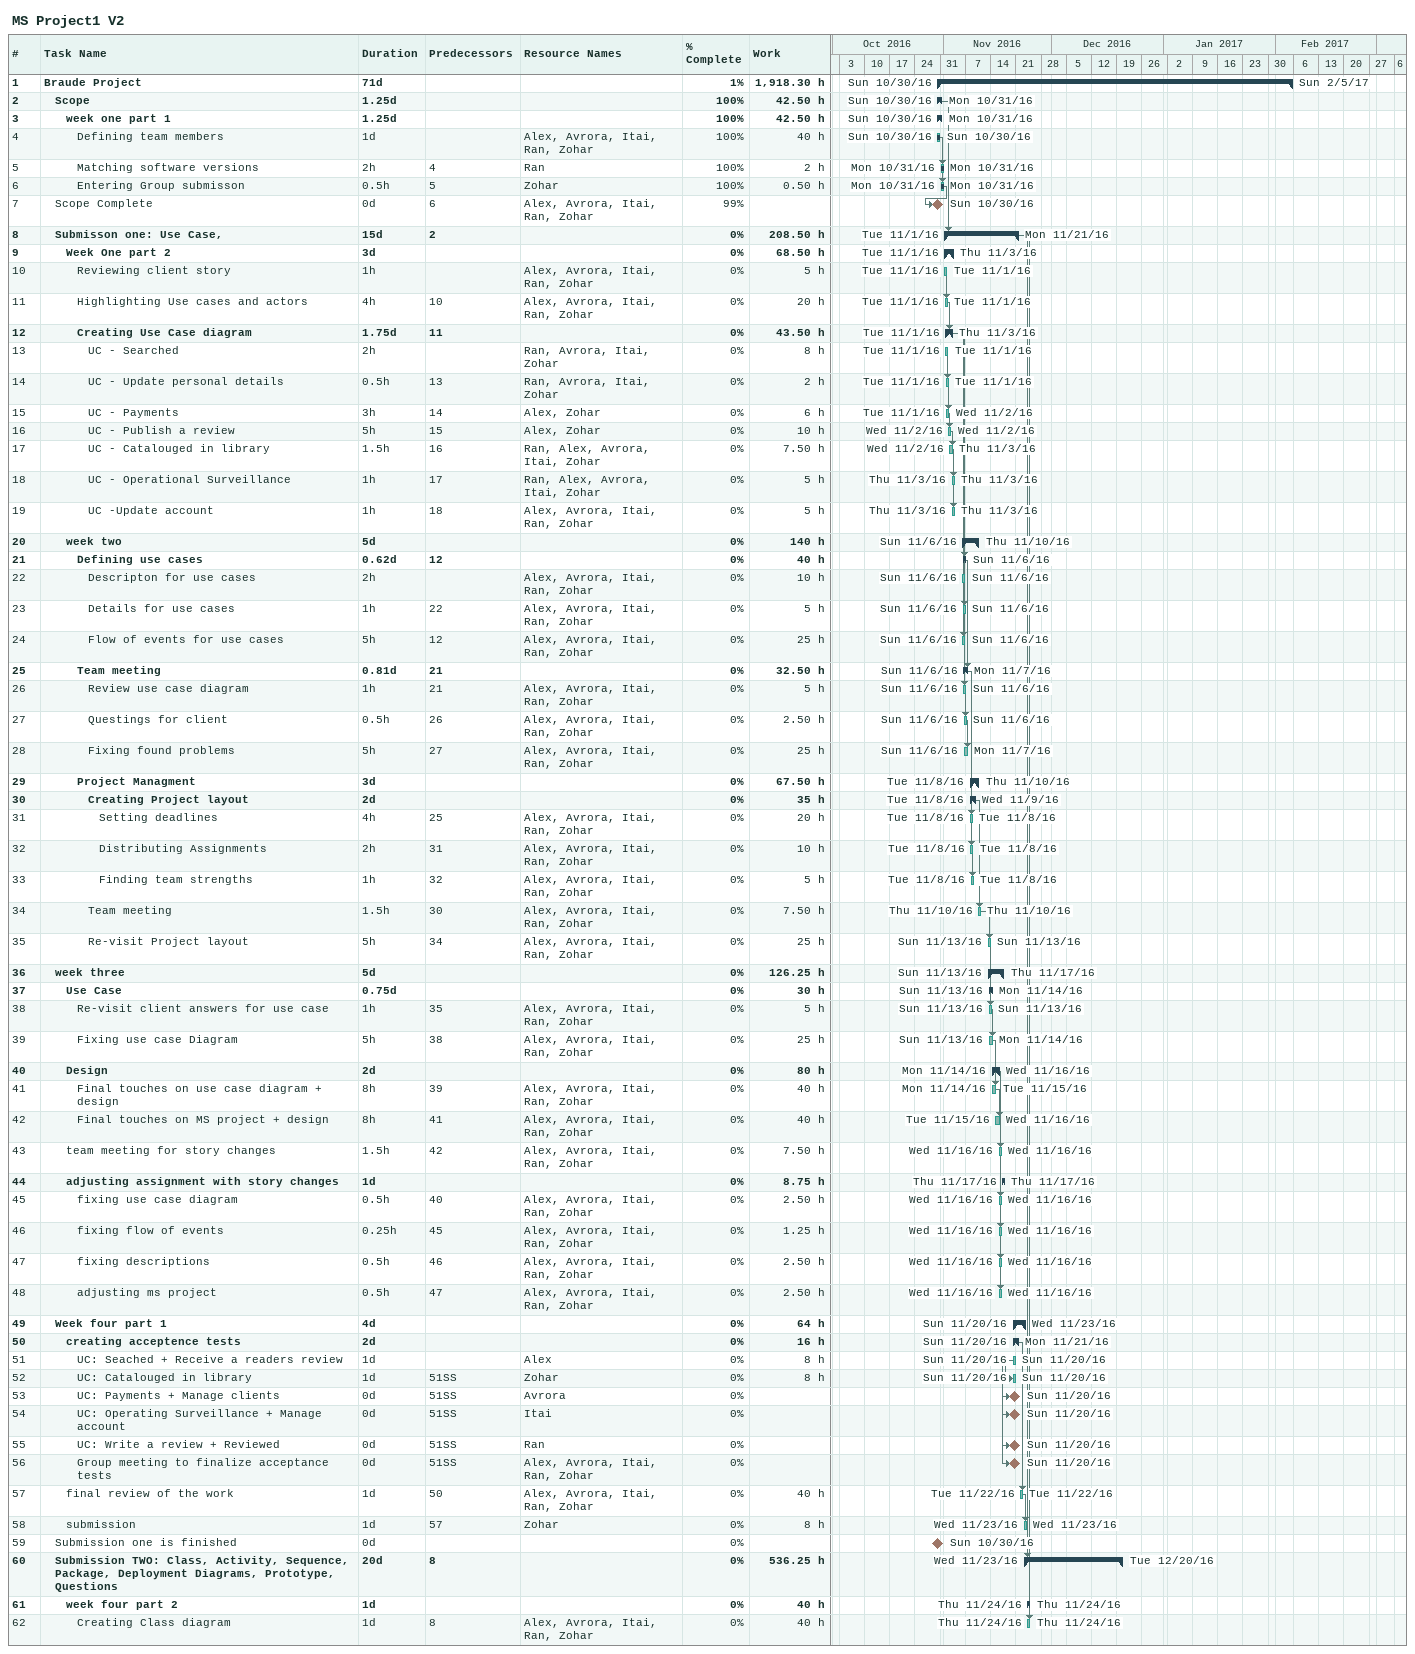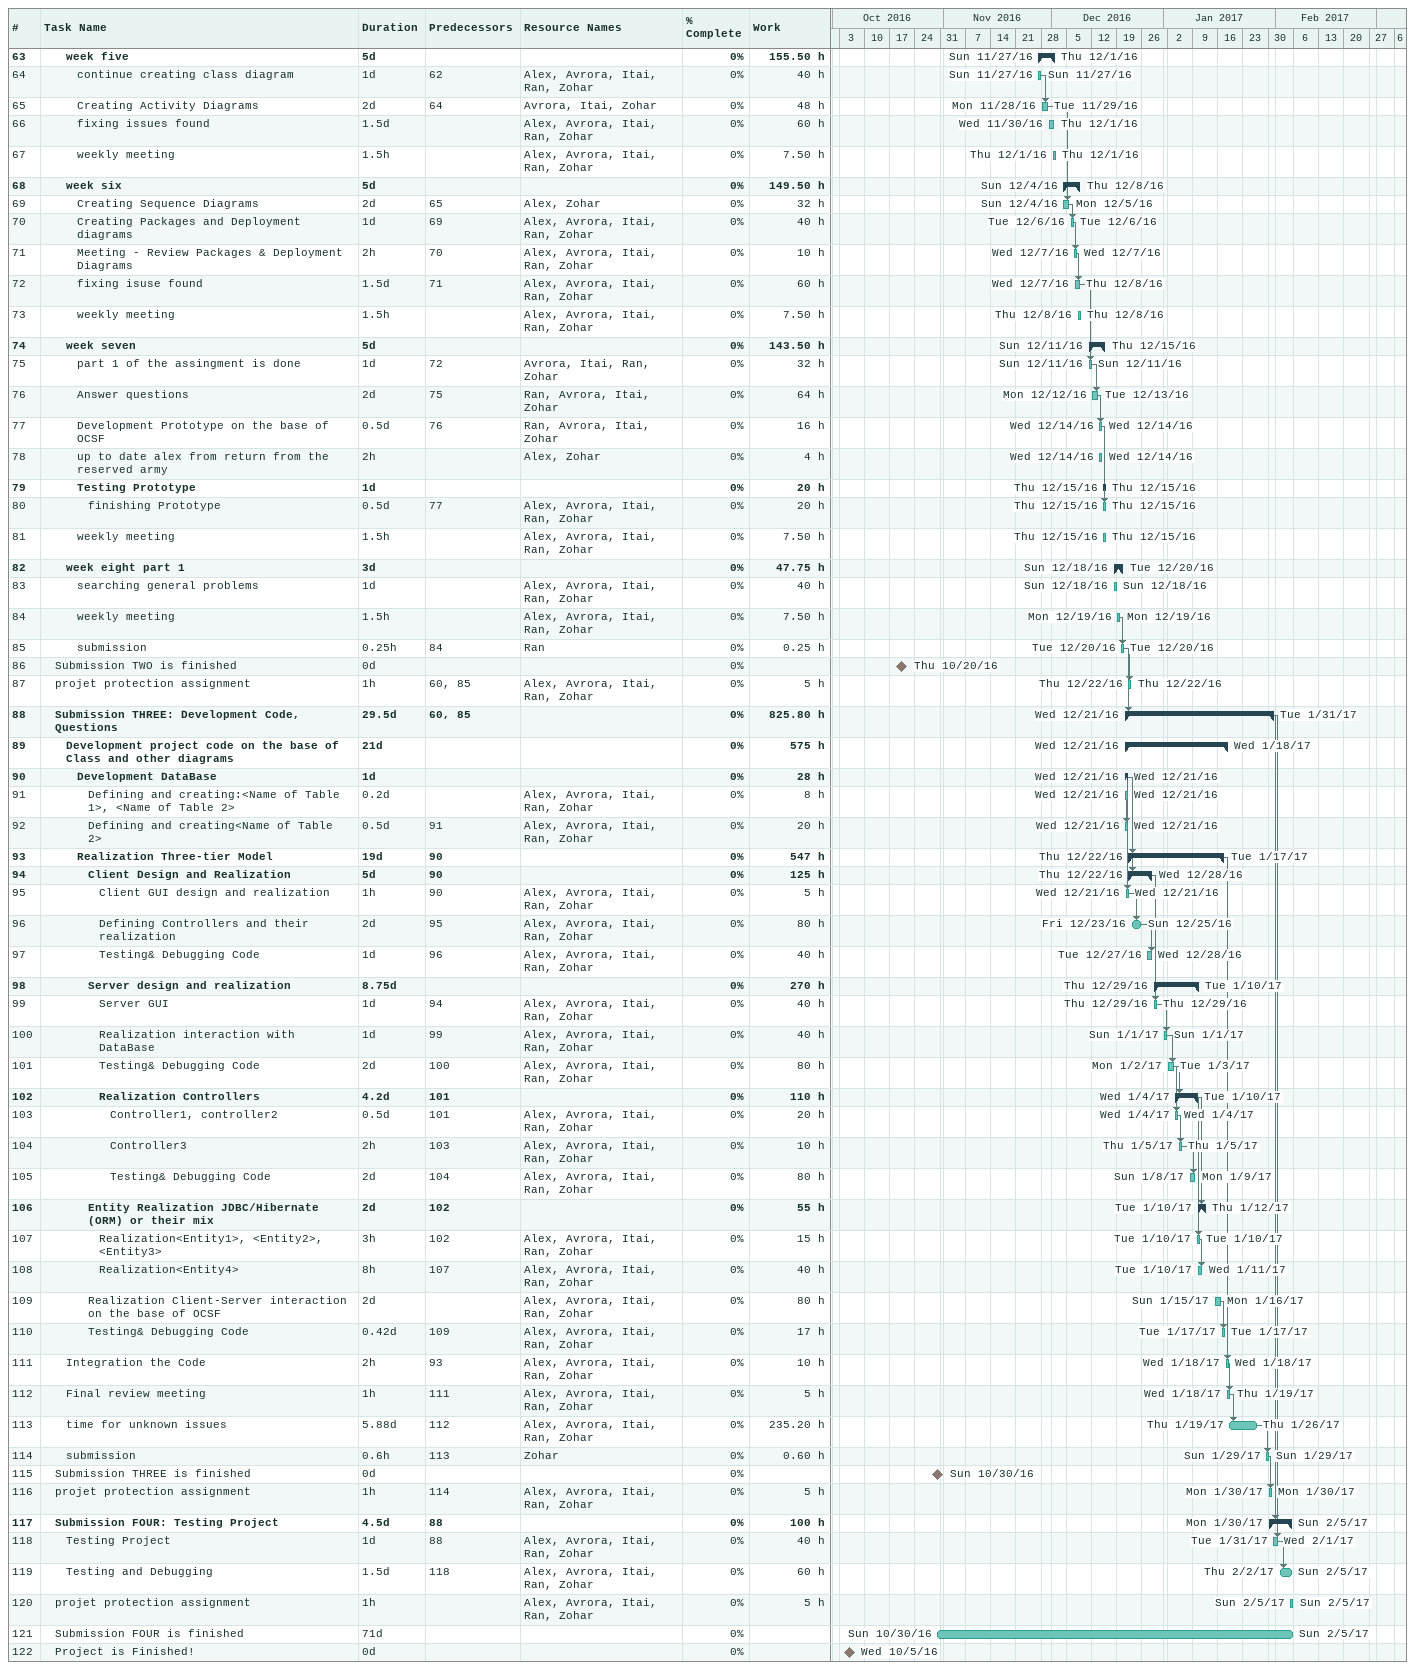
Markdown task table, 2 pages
MS Project1 V2

| ID | Level | Task | Duration | Start | Finish | Predecessors | Resources | % complete | Work (h) |
|---|---|---|---|---|---|---|---|---|---|
| 1 | 1 | **Braude Project** | 71d | 2016-10-30 | 2017-02-05 |  |  | 1 | 1918.30 |
| 2 | 2 | **Scope** | 1.25d | 2016-10-30 | 2016-10-31 |  |  | 100 | 42.50 |
| 3 | 3 | **week one part 1** | 1.25d | 2016-10-30 | 2016-10-31 |  |  | 100 | 42.50 |
| 4 | 4 | Defining team members | 1d | 2016-10-30 | 2016-10-30 |  | Alex, Avrora, Itai, Ran, Zohar | 100 | 40 |
| 5 | 4 | Matching software versions | 2h | 2016-10-31 | 2016-10-31 | 4 | Ran | 100 | 2 |
| 6 | 4 | Entering Group submisson | 0.5h | 2016-10-31 | 2016-10-31 | 5 | Zohar | 100 | 0.50 |
| 7 | 2 | Scope Complete | 0d | 2016-10-30 | 2016-10-30 | 6 | Alex, Avrora, Itai, Ran, Zohar | 99 |  |
| 8 | 2 | **Submisson one: Use Case,** | 15d | 2016-11-01 | 2016-11-21 | 2 |  | 0 | 208.50 |
| 9 | 3 | **Week One part 2** | 3d | 2016-11-01 | 2016-11-03 |  |  | 0 | 68.50 |
| 10 | 4 | Reviewing client story | 1h | 2016-11-01 | 2016-11-01 |  | Alex, Avrora, Itai, Ran, Zohar | 0 | 5 |
| 11 | 4 | Highlighting Use cases and actors | 4h | 2016-11-01 | 2016-11-01 | 10 | Alex, Avrora, Itai, Ran, Zohar | 0 | 20 |
| 12 | 4 | **Creating Use Case diagram** | 1.75d | 2016-11-01 | 2016-11-03 | 11 |  | 0 | 43.50 |
| 13 | 5 | UC - Searched | 2h | 2016-11-01 | 2016-11-01 |  | Ran, Avrora, Itai, Zohar | 0 | 8 |
| 14 | 5 | UC - Update personal details | 0.5h | 2016-11-01 | 2016-11-01 | 13 | Ran, Avrora, Itai, Zohar | 0 | 2 |
| 15 | 5 | UC - Payments | 3h | 2016-11-01 | 2016-11-02 | 14 | Alex, Zohar | 0 | 6 |
| 16 | 5 | UC - Publish a review | 5h | 2016-11-02 | 2016-11-02 | 15 | Alex, Zohar | 0 | 10 |
| 17 | 5 | UC - Catalouged in library | 1.5h | 2016-11-02 | 2016-11-03 | 16 | Ran, Alex, Avrora, Itai, Zohar | 0 | 7.50 |
| 18 | 5 | UC - Operational Surveillance | 1h | 2016-11-03 | 2016-11-03 | 17 | Ran, Alex, Avrora, Itai, Zohar | 0 | 5 |
| 19 | 5 | UC -Update account | 1h | 2016-11-03 | 2016-11-03 | 18 | Alex, Avrora, Itai, Ran, Zohar | 0 | 5 |
| 20 | 3 | **week two** | 5d | 2016-11-06 | 2016-11-10 |  |  | 0 | 140 |
| 21 | 4 | **Defining use cases** | 0.62d | 2016-11-06 | 2016-11-06 | 12 |  | 0 | 40 |
| 22 | 5 | Descripton for use cases | 2h | 2016-11-06 | 2016-11-06 |  | Alex, Avrora, Itai, Ran, Zohar | 0 | 10 |
| 23 | 5 | Details for use cases | 1h | 2016-11-06 | 2016-11-06 | 22 | Alex, Avrora, Itai, Ran, Zohar | 0 | 5 |
| 24 | 5 | Flow of events for use cases | 5h | 2016-11-06 | 2016-11-06 | 12 | Alex, Avrora, Itai, Ran, Zohar | 0 | 25 |
| 25 | 4 | **Team meeting** | 0.81d | 2016-11-06 | 2016-11-07 | 21 |  | 0 | 32.50 |
| 26 | 5 | Review use case diagram | 1h | 2016-11-06 | 2016-11-06 | 21 | Alex, Avrora, Itai, Ran, Zohar | 0 | 5 |
| 27 | 5 | Questings for client | 0.5h | 2016-11-06 | 2016-11-06 | 26 | Alex, Avrora, Itai, Ran, Zohar | 0 | 2.50 |
| 28 | 5 | Fixing found problems | 5h | 2016-11-06 | 2016-11-07 | 27 | Alex, Avrora, Itai, Ran, Zohar | 0 | 25 |
| 29 | 4 | **Project Managment** | 3d | 2016-11-08 | 2016-11-10 |  |  | 0 | 67.50 |
| 30 | 5 | **Creating Project layout** | 2d | 2016-11-08 | 2016-11-09 |  |  | 0 | 35 |
| 31 | 6 | Setting deadlines | 4h | 2016-11-08 | 2016-11-08 | 25 | Alex, Avrora, Itai, Ran, Zohar | 0 | 20 |
| 32 | 6 | Distributing Assignments | 2h | 2016-11-08 | 2016-11-08 | 31 | Alex, Avrora, Itai, Ran, Zohar | 0 | 10 |
| 33 | 6 | Finding team strengths | 1h | 2016-11-08 | 2016-11-08 | 32 | Alex, Avrora, Itai, Ran, Zohar | 0 | 5 |
| 34 | 5 | Team meeting | 1.5h | 2016-11-10 | 2016-11-10 | 30 | Alex, Avrora, Itai, Ran, Zohar | 0 | 7.50 |
| 35 | 5 | Re-visit Project layout | 5h | 2016-11-13 | 2016-11-13 | 34 | Alex, Avrora, Itai, Ran, Zohar | 0 | 25 |
| 36 | 2 | **week three** | 5d | 2016-11-13 | 2016-11-17 |  |  | 0 | 126.25 |
| 37 | 3 | **Use Case** | 0.75d | 2016-11-13 | 2016-11-14 |  |  | 0 | 30 |
| 38 | 4 | Re-visit client answers for use case | 1h | 2016-11-13 | 2016-11-13 | 35 | Alex, Avrora, Itai, Ran, Zohar | 0 | 5 |
| 39 | 4 | Fixing use case Diagram | 5h | 2016-11-13 | 2016-11-14 | 38 | Alex, Avrora, Itai, Ran, Zohar | 0 | 25 |
| 40 | 3 | **Design** | 2d | 2016-11-14 | 2016-11-16 |  |  | 0 | 80 |
| 41 | 4 | Final touches on use case diagram + design | 8h | 2016-11-14 | 2016-11-15 | 39 | Alex, Avrora, Itai, Ran, Zohar | 0 | 40 |
| 42 | 4 | Final touches on MS project + design | 8h | 2016-11-15 | 2016-11-16 | 41 | Alex, Avrora, Itai, Ran, Zohar | 0 | 40 |
| 43 | 3 | team meeting for story changes | 1.5h | 2016-11-16 | 2016-11-16 | 42 | Alex, Avrora, Itai, Ran, Zohar | 0 | 7.50 |
| 44 | 3 | **adjusting assignment with story changes** | 1d | 2016-11-17 | 2016-11-17 |  |  | 0 | 8.75 |
| 45 | 4 | fixing use case diagram | 0.5h | 2016-11-16 | 2016-11-16 | 40 | Alex, Avrora, Itai, Ran, Zohar | 0 | 2.50 |
| 46 | 4 | fixing flow of events | 0.25h | 2016-11-16 | 2016-11-16 | 45 | Alex, Avrora, Itai, Ran, Zohar | 0 | 1.25 |
| 47 | 4 | fixing descriptions | 0.5h | 2016-11-16 | 2016-11-16 | 46 | Alex, Avrora, Itai, Ran, Zohar | 0 | 2.50 |
| 48 | 4 | adjusting ms project | 0.5h | 2016-11-16 | 2016-11-16 | 47 | Alex, Avrora, Itai, Ran, Zohar | 0 | 2.50 |
| 49 | 2 | **Week four part 1** | 4d | 2016-11-20 | 2016-11-23 |  |  | 0 | 64 |
| 50 | 3 | **creating acceptence tests** | 2d | 2016-11-20 | 2016-11-21 |  |  | 0 | 16 |
| 51 | 4 | UC: Seached + Receive a readers review | 1d | 2016-11-20 | 2016-11-20 |  | Alex | 0 | 8 |
| 52 | 4 | UC: Catalouged in library | 1d | 2016-11-20 | 2016-11-20 | 51SS | Zohar | 0 | 8 |
| 53 | 4 | UC: Payments + Manage clients | 0d | 2016-11-20 | 2016-11-20 | 51SS | Avrora | 0 |  |
| 54 | 4 | UC: Operating Surveillance + Manage account | 0d | 2016-11-20 | 2016-11-20 | 51SS | Itai | 0 |  |
| 55 | 4 | UC: Write a review + Reviewed | 0d | 2016-11-20 | 2016-11-20 | 51SS | Ran | 0 |  |
| 56 | 4 | Group meeting to finalize acceptance tests | 0d | 2016-11-20 | 2016-11-20 | 51SS | Alex, Avrora, Itai, Ran, Zohar | 0 |  |
| 57 | 3 | final review of the work | 1d | 2016-11-22 | 2016-11-22 | 50 | Alex, Avrora, Itai, Ran, Zohar | 0 | 40 |
| 58 | 3 | submission | 1d | 2016-11-23 | 2016-11-23 | 57 | Zohar | 0 | 8 |
| 59 | 2 | Submission one is finished | 0d | 2016-10-30 | 2016-10-30 |  |  | 0 |  |
| 60 | 2 | **Submission TWO: Class, Activity, Sequence, Package, Deployment Diagrams, Prototype, Questions** | 20d | 2016-11-23 | 2016-12-20 | 8 |  | 0 | 536.25 |
| 61 | 3 | **week four part 2** | 1d | 2016-11-24 | 2016-11-24 |  |  | 0 | 40 |
| 62 | 4 | Creating Class diagram | 1d | 2016-11-24 | 2016-11-24 | 8 | Alex, Avrora, Itai, Ran, Zohar | 0 | 40 |
| 63 | 3 | **week five** | 5d | 2016-11-27 | 2016-12-01 |  |  | 0 | 155.50 |
| 64 | 4 | continue creating class diagram | 1d | 2016-11-27 | 2016-11-27 | 62 | Alex, Avrora, Itai, Ran, Zohar | 0 | 40 |
| 65 | 4 | Creating Activity Diagrams | 2d | 2016-11-28 | 2016-11-29 | 64 | Avrora, Itai, Zohar | 0 | 48 |
| 66 | 4 | fixing issues found | 1.5d | 2016-11-30 | 2016-12-01 |  | Alex, Avrora, Itai, Ran, Zohar | 0 | 60 |
| 67 | 4 | weekly meeting | 1.5h | 2016-12-01 | 2016-12-01 |  | Alex, Avrora, Itai, Ran, Zohar | 0 | 7.50 |
| 68 | 3 | **week six** | 5d | 2016-12-04 | 2016-12-08 |  |  | 0 | 149.50 |
| 69 | 4 | Creating Sequence Diagrams | 2d | 2016-12-04 | 2016-12-05 | 65 | Alex, Zohar | 0 | 32 |
| 70 | 4 | Creating Packages and Deployment diagrams | 1d | 2016-12-06 | 2016-12-06 | 69 | Alex, Avrora, Itai, Ran, Zohar | 0 | 40 |
| 71 | 4 | Meeting - Review Packages & Deployment Diagrams | 2h | 2016-12-07 | 2016-12-07 | 70 | Alex, Avrora, Itai, Ran, Zohar | 0 | 10 |
| 72 | 4 | fixing isuse found | 1.5d | 2016-12-07 | 2016-12-08 | 71 | Alex, Avrora, Itai, Ran, Zohar | 0 | 60 |
| 73 | 4 | weekly meeting | 1.5h | 2016-12-08 | 2016-12-08 |  | Alex, Avrora, Itai, Ran, Zohar | 0 | 7.50 |
| 74 | 3 | **week seven** | 5d | 2016-12-11 | 2016-12-15 |  |  | 0 | 143.50 |
| 75 | 4 | part 1 of the assingment is done | 1d | 2016-12-11 | 2016-12-11 | 72 | Avrora, Itai, Ran, Zohar | 0 | 32 |
| 76 | 4 | Answer questions | 2d | 2016-12-12 | 2016-12-13 | 75 | Ran, Avrora, Itai, Zohar | 0 | 64 |
| 77 | 4 | Development Prototype on the base of OCSF | 0.5d | 2016-12-14 | 2016-12-14 | 76 | Ran, Avrora, Itai, Zohar | 0 | 16 |
| 78 | 4 | up to date alex from return from the reserved army | 2h | 2016-12-14 | 2016-12-14 |  | Alex, Zohar | 0 | 4 |
| 79 | 4 | **Testing Prototype** | 1d | 2016-12-15 | 2016-12-15 |  |  | 0 | 20 |
| 80 | 5 | finishing Prototype | 0.5d | 2016-12-15 | 2016-12-15 | 77 | Alex, Avrora, Itai, Ran, Zohar | 0 | 20 |
| 81 | 4 | weekly meeting | 1.5h | 2016-12-15 | 2016-12-15 |  | Alex, Avrora, Itai, Ran, Zohar | 0 | 7.50 |
| 82 | 3 | **week eight part 1** | 3d | 2016-12-18 | 2016-12-20 |  |  | 0 | 47.75 |
| 83 | 4 | searching general problems | 1d | 2016-12-18 | 2016-12-18 |  | Alex, Avrora, Itai, Ran, Zohar | 0 | 40 |
| 84 | 4 | weekly meeting | 1.5h | 2016-12-19 | 2016-12-19 |  | Alex, Avrora, Itai, Ran, Zohar | 0 | 7.50 |
| 85 | 4 | submission | 0.25h | 2016-12-20 | 2016-12-20 | 84 | Ran | 0 | 0.25 |
| 86 | 2 | Submission TWO is finished | 0d | 2016-10-20 | 2016-10-20 |  |  | 0 |  |
| 87 | 2 | projet protection assignment | 1h | 2016-12-22 | 2016-12-22 | 60, 85 | Alex, Avrora, Itai, Ran, Zohar | 0 | 5 |
| 88 | 2 | **Submission THREE: Development Code, Questions** | 29.5d | 2016-12-21 | 2017-01-31 | 60, 85 |  | 0 | 825.80 |
| 89 | 3 | **Development project code on the base of Class and other diagrams** | 21d | 2016-12-21 | 2017-01-18 |  |  | 0 | 575 |
| 90 | 4 | **Development DataBase** | 1d | 2016-12-21 | 2016-12-21 |  |  | 0 | 28 |
| 91 | 5 | Defining and creating:<Name of Table 1>, <Name of Table 2> | 0.2d | 2016-12-21 | 2016-12-21 |  | Alex, Avrora, Itai, Ran, Zohar | 0 | 8 |
| 92 | 5 | Defining and creating<Name of Table 2> | 0.5d | 2016-12-21 | 2016-12-21 | 91 | Alex, Avrora, Itai, Ran, Zohar | 0 | 20 |
| 93 | 4 | **Realization Three-tier Model** | 19d | 2016-12-22 | 2017-01-17 | 90 |  | 0 | 547 |
| 94 | 5 | **Client Design and Realization** | 5d | 2016-12-22 | 2016-12-28 | 90 |  | 0 | 125 |
| 95 | 6 | Client GUI design and realization | 1h | 2016-12-21 | 2016-12-21 | 90 | Alex, Avrora, Itai, Ran, Zohar | 0 | 5 |
| 96 | 6 | Defining Controllers and their realization | 2d | 2016-12-23 | 2016-12-25 | 95 | Alex, Avrora, Itai, Ran, Zohar | 0 | 80 |
| 97 | 6 | Testing& Debugging Code | 1d | 2016-12-27 | 2016-12-28 | 96 | Alex, Avrora, Itai, Ran, Zohar | 0 | 40 |
| 98 | 5 | **Server design and realization** | 8.75d | 2016-12-29 | 2017-01-10 |  |  | 0 | 270 |
| 99 | 6 | Server GUI | 1d | 2016-12-29 | 2016-12-29 | 94 | Alex, Avrora, Itai, Ran, Zohar | 0 | 40 |
| 100 | 6 | Realization interaction with DataBase | 1d | 2017-01-01 | 2017-01-01 | 99 | Alex, Avrora, Itai, Ran, Zohar | 0 | 40 |
| 101 | 6 | Testing& Debugging Code | 2d | 2017-01-02 | 2017-01-03 | 100 | Alex, Avrora, Itai, Ran, Zohar | 0 | 80 |
| 102 | 6 | **Realization Controllers** | 4.2d | 2017-01-04 | 2017-01-10 | 101 |  | 0 | 110 |
| 103 | 7 | Controller1, controller2 | 0.5d | 2017-01-04 | 2017-01-04 | 101 | Alex, Avrora, Itai, Ran, Zohar | 0 | 20 |
| 104 | 7 | Controller3 | 2h | 2017-01-05 | 2017-01-05 | 103 | Alex, Avrora, Itai, Ran, Zohar | 0 | 10 |
| 105 | 7 | Testing& Debugging Code | 2d | 2017-01-08 | 2017-01-09 | 104 | Alex, Avrora, Itai, Ran, Zohar | 0 | 80 |
| 106 | 5 | **Entity Realization JDBC/Hibernate (ORM) or their mix** | 2d | 2017-01-10 | 2017-01-12 | 102 |  | 0 | 55 |
| 107 | 6 | Realization<Entity1>, <Entity2>, <Entity3> | 3h | 2017-01-10 | 2017-01-10 | 102 | Alex, Avrora, Itai, Ran, Zohar | 0 | 15 |
| 108 | 6 | Realization<Entity4> | 8h | 2017-01-10 | 2017-01-11 | 107 | Alex, Avrora, Itai, Ran, Zohar | 0 | 40 |
| 109 | 5 | Realization Client-Server interaction on the base of OCSF | 2d | 2017-01-15 | 2017-01-16 |  | Alex, Avrora, Itai, Ran, Zohar | 0 | 80 |
| 110 | 5 | Testing& Debugging Code | 0.42d | 2017-01-17 | 2017-01-17 | 109 | Alex, Avrora, Itai, Ran, Zohar | 0 | 17 |
| 111 | 3 | Integration the Code | 2h | 2017-01-18 | 2017-01-18 | 93 | Alex, Avrora, Itai, Ran, Zohar | 0 | 10 |
| 112 | 3 | Final review meeting | 1h | 2017-01-18 | 2017-01-19 | 111 | Alex, Avrora, Itai, Ran, Zohar | 0 | 5 |
| 113 | 3 | time for unknown issues | 5.88d | 2017-01-19 | 2017-01-26 | 112 | Alex, Avrora, Itai, Ran, Zohar | 0 | 235.20 |
| 114 | 3 | submission | 0.6h | 2017-01-29 | 2017-01-29 | 113 | Zohar | 0 | 0.60 |
| 115 | 2 | Submission THREE is finished | 0d | 2016-10-30 | 2016-10-30 |  |  | 0 |  |
| 116 | 2 | projet protection assignment | 1h | 2017-01-30 | 2017-01-30 | 114 | Alex, Avrora, Itai, Ran, Zohar | 0 | 5 |
| 117 | 2 | **Submission FOUR: Testing Project** | 4.5d | 2017-01-30 | 2017-02-05 | 88 |  | 0 | 100 |
| 118 | 3 | Testing Project | 1d | 2017-01-31 | 2017-02-01 | 88 | Alex, Avrora, Itai, Ran, Zohar | 0 | 40 |
| 119 | 3 | Testing and Debugging | 1.5d | 2017-02-02 | 2017-02-05 | 118 | Alex, Avrora, Itai, Ran, Zohar | 0 | 60 |
| 120 | 2 | projet protection assignment | 1h | 2017-02-05 | 2017-02-05 |  | Alex, Avrora, Itai, Ran, Zohar | 0 | 5 |
| 121 | 2 | Submission FOUR is finished | 71d | 2016-10-30 | 2017-02-05 |  |  | 0 |  |
| 122 | 2 | Project is Finished! | 0d | 2016-10-05 | 2016-10-05 |  |  | 0 |  |
